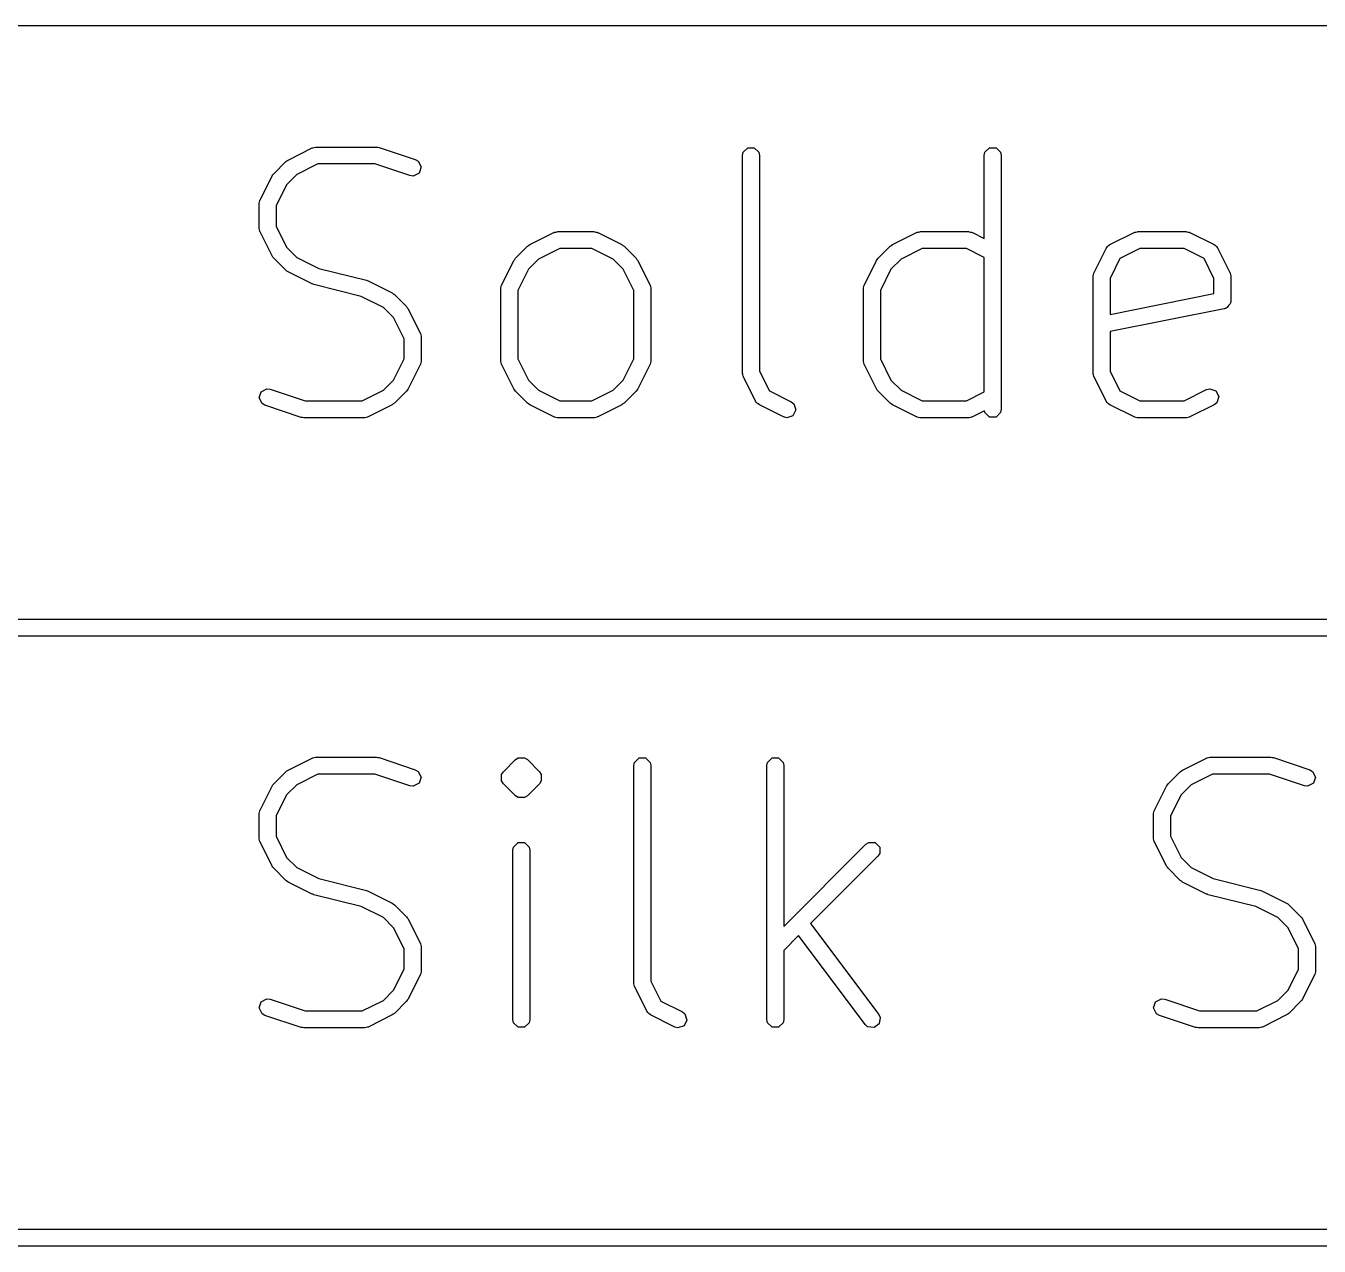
# Model space of a CAD drawing. Header units: inches. Extents: x -2.6 to 7.6, y 0.3 to 5.2.
# Drawn here: x -1.5832 to -1.2823, y 3.7392 to 4.0231 of the extents above; entities that cross this region are included whole.
import ezdxf

# ---------------------------------------------------------------- set-up
doc = ezdxf.new("R2010")
doc.units = ezdxf.units.IN
doc.header["$MEASUREMENT"] = 0
doc.layers.add('BLACK', color=250, linetype='CONTINUOUS')

msp = doc.modelspace()

# ---------------------------------------------------------------- linework, layer by layer
at = {"layer": 'BLACK', "linetype": 'CONTINUOUS'}
for p, q in [((-0.94234, 4.02315), (-1.92547, 4.02315)), ((-1.52218, 3.99193), (-1.51656, 3.99474)), ((-1.51656, 3.99474), (-1.51646, 3.99477)), ((-1.51646, 3.99477), (-1.51643, 3.9948)), ((-1.51643, 3.9948), (-1.51612, 3.99486)), ((-1.51612, 3.99486), (-1.51582, 3.99495)), ((-1.51582, 3.99495), (-1.51577, 3.99493)), ((-1.51577, 3.99493), (-1.51568, 3.99495)), ((-1.51568, 3.99495), (-1.50162, 3.99495)), ((-1.50162, 3.99495), (-1.50131, 3.99489)), ((-1.50131, 3.99489), (-1.50099, 3.99485)), ((-1.50099, 3.99485), (-1.49256, 3.99204)), ((-1.41641, 3.99298), (-1.41626, 3.99374)), ((-1.41641, 3.94236), (-1.41641, 3.99298)), ((-1.41626, 3.99374), (-1.41519, 3.9948)), ((-1.41519, 3.9948), (-1.41369, 3.9948)), ((-1.41369, 3.9948), (-1.41262, 3.99374)), ((-1.41262, 3.99374), (-1.41247, 3.99298)), ((-1.41247, 3.99298), (-1.41247, 3.94283)), ((-1.36017, 3.99298), (-1.36002, 3.99374)), ((-1.36017, 3.97367), (-1.36017, 3.99298)), ((-1.36002, 3.99374), (-1.35895, 3.9948)), ((-1.35895, 3.9948), (-1.35744, 3.9948)), ((-1.35744, 3.9948), (-1.35638, 3.99374)), ((-1.35638, 3.99374), (-1.35623, 3.99298)), ((-1.35623, 3.99298), (-1.35623, 3.93393)), ((-1.52551, 3.98875), (-1.52269, 3.99156)), ((-1.52269, 3.99156), (-1.52243, 3.99174)), ((-1.52243, 3.99174), (-1.52218, 3.99193)), ((-1.51521, 3.99101), (-1.52014, 3.98855)), ((-1.50194, 3.99101), (-1.51521, 3.99101)), ((-1.4938, 3.9883), (-1.50194, 3.99101)), ((-1.49256, 3.99204), (-1.49189, 3.99166)), ((-1.49189, 3.99166), (-1.49122, 3.99031)), ((-1.49122, 3.99031), (-1.49169, 3.98888)), ((-1.52869, 3.98261), (-1.52587, 3.98824)), ((-1.52587, 3.98824), (-1.52568, 3.98849)), ((-1.52568, 3.98849), (-1.52551, 3.98875)), ((-1.52014, 3.98855), (-1.5225, 3.98619)), ((-1.49304, 3.98821), (-1.4938, 3.9883)), ((-1.49169, 3.98888), (-1.49304, 3.98821)), ((-1.5225, 3.98619), (-1.52496, 3.98127)), ((-1.52889, 3.98187), (-1.52881, 3.98218)), ((-1.52888, 3.98183), (-1.52889, 3.98187)), ((-1.52889, 3.98173), (-1.52888, 3.98183)), ((-1.52889, 3.97611), (-1.52889, 3.98173)), ((-1.52881, 3.98218), (-1.52874, 3.98249)), ((-1.52874, 3.98249), (-1.52871, 3.98252)), ((-1.52871, 3.98252), (-1.52869, 3.98261)), ((-1.52496, 3.98127), (-1.52496, 3.97657)), ((-1.52888, 3.97601), (-1.52889, 3.97611)), ((-1.52889, 3.97597), (-1.52888, 3.97601)), ((-1.52881, 3.97567), (-1.52889, 3.97597)), ((-1.52874, 3.97536), (-1.52881, 3.97567)), ((-1.52871, 3.97532), (-1.52874, 3.97536)), ((-1.52869, 3.97523), (-1.52871, 3.97532)), ((-1.52587, 3.96961), (-1.52869, 3.97523)), ((-1.52496, 3.97657), (-1.5225, 3.97165)), ((-1.46594, 3.97225), (-1.46032, 3.97506)), ((-1.46032, 3.97506), (-1.46022, 3.97508)), ((-1.46022, 3.97508), (-1.46019, 3.97512)), ((-1.46019, 3.97512), (-1.45988, 3.97518)), ((-1.45988, 3.97518), (-1.45957, 3.97526)), ((-1.45957, 3.97526), (-1.45953, 3.97525)), ((-1.45953, 3.97525), (-1.45943, 3.97527)), ((-1.45943, 3.97527), (-1.451, 3.97527)), ((-1.451, 3.97527), (-1.4509, 3.97525)), ((-1.4509, 3.97525), (-1.45086, 3.97526)), ((-1.45086, 3.97526), (-1.45055, 3.97518)), ((-1.45055, 3.97518), (-1.45024, 3.97512)), ((-1.45024, 3.97512), (-1.45021, 3.97508)), ((-1.45021, 3.97508), (-1.45012, 3.97506)), ((-1.45012, 3.97506), (-1.44449, 3.97225)), ((-1.38157, 3.97225), (-1.37595, 3.97506)), ((-1.37595, 3.97506), (-1.37586, 3.97508)), ((-1.37586, 3.97508), (-1.37582, 3.97512)), ((-1.37582, 3.97512), (-1.37551, 3.97518)), ((-1.37551, 3.97518), (-1.37521, 3.97526)), ((-1.37521, 3.97526), (-1.37517, 3.97525)), ((-1.37517, 3.97525), (-1.37507, 3.97527)), ((-1.37507, 3.97527), (-1.36382, 3.97527)), ((-1.36382, 3.97527), (-1.36373, 3.97525)), ((-1.36373, 3.97525), (-1.36368, 3.97526)), ((-1.36368, 3.97526), (-1.36338, 3.97518)), ((-1.36338, 3.97518), (-1.36307, 3.97512)), ((-1.36307, 3.97512), (-1.36304, 3.97508)), ((-1.36304, 3.97508), (-1.36294, 3.97506)), ((-1.36294, 3.97506), (-1.36017, 3.97367)), ((-1.33096, 3.97225), (-1.32533, 3.97506)), ((-1.32533, 3.97506), (-1.32524, 3.97508)), ((-1.32524, 3.97508), (-1.3252, 3.97512)), ((-1.3252, 3.97512), (-1.3249, 3.97518)), ((-1.3249, 3.97518), (-1.32459, 3.97526)), ((-1.32459, 3.97526), (-1.32455, 3.97525)), ((-1.32455, 3.97525), (-1.32445, 3.97527)), ((-1.32445, 3.97527), (-1.3132, 3.97527)), ((-1.3132, 3.97527), (-1.31311, 3.97525)), ((-1.31311, 3.97525), (-1.31306, 3.97526)), ((-1.31306, 3.97526), (-1.31276, 3.97518)), ((-1.31276, 3.97518), (-1.31245, 3.97512)), ((-1.31245, 3.97512), (-1.31242, 3.97508)), ((-1.31242, 3.97508), (-1.31232, 3.97506)), ((-1.31232, 3.97506), (-1.3067, 3.97225)), ((-1.46645, 3.97188), (-1.46619, 3.97205)), ((-1.46619, 3.97205), (-1.46594, 3.97225)), ((-1.44449, 3.97225), (-1.44424, 3.97205)), ((-1.44424, 3.97205), (-1.44398, 3.97188)), ((-1.38209, 3.97188), (-1.38182, 3.97205)), ((-1.38182, 3.97205), (-1.38157, 3.97225)), ((-1.33145, 3.97186), (-1.33137, 3.97197)), ((-1.33137, 3.97197), (-1.33127, 3.97201)), ((-1.33127, 3.97201), (-1.33096, 3.97225)), ((-1.3067, 3.97225), (-1.30639, 3.97201)), ((-1.30639, 3.97201), (-1.30629, 3.97197)), ((-1.30629, 3.97197), (-1.3062, 3.97186)), ((-1.52568, 3.96936), (-1.52587, 3.96961)), ((-1.52551, 3.96909), (-1.52568, 3.96936)), ((-1.52269, 3.96628), (-1.52551, 3.96909)), ((-1.5225, 3.97165), (-1.52014, 3.96929)), ((-1.52014, 3.96929), (-1.51499, 3.96672)), ((-1.46944, 3.9688), (-1.46926, 3.96907)), ((-1.46926, 3.96907), (-1.46645, 3.97188)), ((-1.45897, 3.97133), (-1.46389, 3.96887)), ((-1.45146, 3.97133), (-1.45897, 3.97133)), ((-1.44654, 3.96887), (-1.45146, 3.97133)), ((-1.44398, 3.97188), (-1.44117, 3.96907)), ((-1.44117, 3.96907), (-1.44099, 3.9688)), ((-1.38507, 3.9688), (-1.3849, 3.96907)), ((-1.3849, 3.96907), (-1.38209, 3.97188)), ((-1.37461, 3.97133), (-1.37953, 3.96887)), ((-1.36429, 3.97133), (-1.37461, 3.97133)), ((-1.36017, 3.96927), (-1.36429, 3.97133)), ((-1.36017, 3.93796), (-1.36017, 3.96927)), ((-1.33465, 3.96574), (-1.33184, 3.97137)), ((-1.33184, 3.97137), (-1.3316, 3.97168)), ((-1.3316, 3.97168), (-1.33156, 3.97178)), ((-1.33156, 3.97178), (-1.33145, 3.97186)), ((-1.32861, 3.96902), (-1.33092, 3.9644)), ((-1.32399, 3.97133), (-1.32861, 3.96902)), ((-1.31367, 3.97133), (-1.32399, 3.97133)), ((-1.30905, 3.96902), (-1.31367, 3.97133)), ((-1.30674, 3.9644), (-1.30905, 3.96902)), ((-1.3062, 3.97186), (-1.30609, 3.97178)), ((-1.30609, 3.97178), (-1.30606, 3.97168)), ((-1.30606, 3.97168), (-1.30582, 3.97137)), ((-1.30582, 3.97137), (-1.30301, 3.96574)), ((-1.52243, 3.96611), (-1.52269, 3.96628)), ((-1.52218, 3.96591), (-1.52243, 3.96611)), ((-1.51656, 3.9631), (-1.52218, 3.96591)), ((-1.51499, 3.96672), (-1.50395, 3.96396)), ((-1.47244, 3.96293), (-1.46963, 3.96855)), ((-1.46963, 3.96855), (-1.46944, 3.9688)), ((-1.46625, 3.96651), (-1.46871, 3.96158)), ((-1.46389, 3.96887), (-1.46625, 3.96651)), ((-1.44418, 3.96651), (-1.44654, 3.96887)), ((-1.44172, 3.96158), (-1.44418, 3.96651)), ((-1.44099, 3.9688), (-1.4408, 3.96855)), ((-1.4408, 3.96855), (-1.43799, 3.96293)), ((-1.38808, 3.96293), (-1.38527, 3.96855)), ((-1.38527, 3.96855), (-1.38507, 3.9688)), ((-1.38189, 3.96651), (-1.38435, 3.96158)), ((-1.37953, 3.96887), (-1.38189, 3.96651)), ((-1.51635, 3.96304), (-1.51656, 3.9631)), ((-1.51616, 3.96295), (-1.51635, 3.96304)), ((-1.50512, 3.96019), (-1.51616, 3.96295)), ((-1.50395, 3.96396), (-1.50376, 3.96387)), ((-1.50376, 3.96387), (-1.50355, 3.96381)), ((-1.50355, 3.96381), (-1.49792, 3.961)), ((-1.47247, 3.96283), (-1.47244, 3.96293)), ((-1.43799, 3.96293), (-1.43796, 3.96283)), ((-1.38811, 3.96283), (-1.38808, 3.96293)), ((-1.33486, 3.96486), (-1.33484, 3.96496)), ((-1.33486, 3.94236), (-1.33486, 3.96486)), ((-1.33485, 3.965), (-1.33477, 3.96531)), ((-1.33484, 3.96496), (-1.33485, 3.965)), ((-1.33477, 3.96531), (-1.33471, 3.96561)), ((-1.33471, 3.96561), (-1.33467, 3.96565)), ((-1.33467, 3.96565), (-1.33465, 3.96574)), ((-1.33092, 3.9644), (-1.33092, 3.95601)), ((-1.30674, 3.96085), (-1.30674, 3.9644)), ((-1.30301, 3.96574), (-1.30298, 3.96565)), ((-1.30298, 3.96565), (-1.30295, 3.96561)), ((-1.30295, 3.96561), (-1.30289, 3.96531)), ((-1.30289, 3.96531), (-1.3028, 3.965)), ((-1.3028, 3.965), (-1.30282, 3.96496)), ((-1.30282, 3.96496), (-1.3028, 3.96486)), ((-1.3028, 3.96486), (-1.3028, 3.95924)), ((-1.49997, 3.95762), (-1.50512, 3.96019)), ((-1.49792, 3.961), (-1.49768, 3.9608)), ((-1.49768, 3.9608), (-1.49741, 3.96063)), ((-1.49741, 3.96063), (-1.4946, 3.95782)), ((-1.47265, 3.96219), (-1.47256, 3.96249)), ((-1.47263, 3.96215), (-1.47265, 3.96219)), ((-1.47265, 3.96205), (-1.47263, 3.96215)), ((-1.47265, 3.94518), (-1.47265, 3.96205)), ((-1.47256, 3.96249), (-1.4725, 3.9628)), ((-1.4725, 3.9628), (-1.47247, 3.96283)), ((-1.46871, 3.96158), (-1.46871, 3.94564)), ((-1.44172, 3.94564), (-1.44172, 3.96158)), ((-1.43796, 3.96283), (-1.43793, 3.9628)), ((-1.43793, 3.9628), (-1.43787, 3.96249)), ((-1.43787, 3.96249), (-1.43779, 3.96219)), ((-1.43779, 3.96219), (-1.4378, 3.96215)), ((-1.4378, 3.96215), (-1.43778, 3.96205)), ((-1.43778, 3.96205), (-1.43778, 3.94518)), ((-1.38829, 3.96205), (-1.38827, 3.96215)), ((-1.38829, 3.94518), (-1.38829, 3.96205)), ((-1.38828, 3.96219), (-1.3882, 3.96249)), ((-1.38827, 3.96215), (-1.38828, 3.96219)), ((-1.3882, 3.96249), (-1.38814, 3.9628)), ((-1.38814, 3.9628), (-1.38811, 3.96283)), ((-1.38435, 3.96158), (-1.38435, 3.94564)), ((-1.33092, 3.95601), (-1.30674, 3.96085)), ((-1.49761, 3.95526), (-1.49997, 3.95762)), ((-1.4946, 3.95782), (-1.49443, 3.95755)), ((-1.49443, 3.95755), (-1.49423, 3.95731)), ((-1.49423, 3.95731), (-1.49142, 3.95168)), ((-1.30438, 3.95731), (-1.33092, 3.952)), ((-1.30411, 3.95742), (-1.30438, 3.95731)), ((-1.30401, 3.95742), (-1.30411, 3.95742)), ((-1.30394, 3.95749), (-1.30401, 3.95742)), ((-1.30367, 3.9576), (-1.30394, 3.95749)), ((-1.30335, 3.95808), (-1.30367, 3.9576)), ((-1.30295, 3.95848), (-1.30335, 3.95808)), ((-1.30289, 3.95877), (-1.30295, 3.95848)), ((-1.30284, 3.95886), (-1.30289, 3.95877)), ((-1.3028, 3.95924), (-1.30285, 3.95895)), ((-1.30285, 3.95895), (-1.30284, 3.95886)), ((-1.49515, 3.95034), (-1.49761, 3.95526)), ((-1.49142, 3.95168), (-1.49139, 3.95159)), ((-1.49139, 3.95159), (-1.49136, 3.95155)), ((-1.49136, 3.95155), (-1.4913, 3.95124)), ((-1.4913, 3.95124), (-1.49122, 3.95094)), ((-1.49122, 3.95094), (-1.49123, 3.9509)), ((-1.49123, 3.9509), (-1.49121, 3.9508)), ((-1.33092, 3.952), (-1.33092, 3.94283)), ((-1.49515, 3.94564), (-1.49515, 3.95034)), ((-1.49121, 3.9508), (-1.49121, 3.94518)), ((-1.49761, 3.94072), (-1.49515, 3.94564)), ((-1.49122, 3.94504), (-1.4913, 3.94473)), ((-1.49121, 3.94518), (-1.49123, 3.94508)), ((-1.49123, 3.94508), (-1.49122, 3.94504)), ((-1.47263, 3.94508), (-1.47265, 3.94518)), ((-1.47265, 3.94504), (-1.47263, 3.94508)), ((-1.47256, 3.94473), (-1.47265, 3.94504)), ((-1.46871, 3.94564), (-1.46625, 3.94072)), ((-1.44418, 3.94072), (-1.44172, 3.94564)), ((-1.43779, 3.94504), (-1.43787, 3.94473)), ((-1.43778, 3.94518), (-1.4378, 3.94508)), ((-1.4378, 3.94508), (-1.43779, 3.94504)), ((-1.38827, 3.94508), (-1.38829, 3.94518)), ((-1.38828, 3.94504), (-1.38827, 3.94508)), ((-1.3882, 3.94473), (-1.38828, 3.94504)), ((-1.38435, 3.94564), (-1.38189, 3.94072)), ((-1.49142, 3.9443), (-1.49423, 3.93867)), ((-1.49139, 3.94439), (-1.49142, 3.9443)), ((-1.49136, 3.94442), (-1.49139, 3.94439)), ((-1.4913, 3.94473), (-1.49136, 3.94442)), ((-1.4725, 3.94442), (-1.47256, 3.94473)), ((-1.47247, 3.94439), (-1.4725, 3.94442)), ((-1.47244, 3.9443), (-1.47247, 3.94439)), ((-1.46963, 3.93867), (-1.47244, 3.9443)), ((-1.43799, 3.9443), (-1.4408, 3.93867)), ((-1.43796, 3.94439), (-1.43799, 3.9443)), ((-1.43793, 3.94442), (-1.43796, 3.94439)), ((-1.43787, 3.94473), (-1.43793, 3.94442)), ((-1.41639, 3.94227), (-1.41641, 3.94236)), ((-1.4164, 3.94222), (-1.41639, 3.94227)), ((-1.41632, 3.94192), (-1.4164, 3.94222)), ((-1.41626, 3.94161), (-1.41632, 3.94192)), ((-1.41247, 3.94283), (-1.41016, 3.93821)), ((-1.38814, 3.94442), (-1.3882, 3.94473)), ((-1.38811, 3.94439), (-1.38814, 3.94442)), ((-1.38808, 3.9443), (-1.38811, 3.94439)), ((-1.38527, 3.93867), (-1.38808, 3.9443)), ((-1.33484, 3.94227), (-1.33486, 3.94236)), ((-1.33485, 3.94222), (-1.33484, 3.94227)), ((-1.33477, 3.94192), (-1.33485, 3.94222)), ((-1.33471, 3.94161), (-1.33477, 3.94192)), ((-1.33092, 3.94283), (-1.32861, 3.93821)), ((-1.49997, 3.93836), (-1.49761, 3.94072)), ((-1.46625, 3.94072), (-1.46389, 3.93836)), ((-1.44654, 3.93836), (-1.44418, 3.94072)), ((-1.41623, 3.94158), (-1.41626, 3.94161)), ((-1.4162, 3.94148), (-1.41623, 3.94158)), ((-1.41339, 3.93586), (-1.4162, 3.94148)), ((-1.38189, 3.94072), (-1.37953, 3.93836)), ((-1.33467, 3.94158), (-1.33471, 3.94161)), ((-1.33465, 3.94148), (-1.33467, 3.94158)), ((-1.33184, 3.93586), (-1.33465, 3.94148)), ((-1.52889, 3.9366), (-1.52841, 3.93803)), ((-1.52822, 3.93525), (-1.52889, 3.9366)), ((-1.52841, 3.93803), (-1.52707, 3.9387)), ((-1.52707, 3.9387), (-1.5263, 3.93861)), ((-1.5263, 3.93861), (-1.51817, 3.9359)), ((-1.51817, 3.9359), (-1.50489, 3.9359)), ((-1.50489, 3.9359), (-1.49997, 3.93836)), ((-1.4946, 3.93816), (-1.49741, 3.93535)), ((-1.49443, 3.93842), (-1.4946, 3.93816)), ((-1.49423, 3.93867), (-1.49443, 3.93842)), ((-1.46944, 3.93842), (-1.46963, 3.93867)), ((-1.46926, 3.93816), (-1.46944, 3.93842)), ((-1.46645, 3.93535), (-1.46926, 3.93816)), ((-1.46389, 3.93836), (-1.45897, 3.9359)), ((-1.45897, 3.9359), (-1.45146, 3.9359)), ((-1.45146, 3.9359), (-1.44654, 3.93836)), ((-1.44117, 3.93816), (-1.44398, 3.93535)), ((-1.44099, 3.93842), (-1.44117, 3.93816)), ((-1.4408, 3.93867), (-1.44099, 3.93842)), ((-1.41315, 3.93555), (-1.41339, 3.93586)), ((-1.41016, 3.93821), (-1.40512, 3.93569)), ((-1.38507, 3.93842), (-1.38527, 3.93867)), ((-1.3849, 3.93816), (-1.38507, 3.93842)), ((-1.38209, 3.93535), (-1.3849, 3.93816)), ((-1.37953, 3.93836), (-1.37461, 3.9359)), ((-1.37461, 3.9359), (-1.36429, 3.9359)), ((-1.36429, 3.9359), (-1.36017, 3.93796)), ((-1.3316, 3.93555), (-1.33184, 3.93586)), ((-1.32861, 3.93821), (-1.32399, 3.9359)), ((-1.32399, 3.9359), (-1.31367, 3.9359)), ((-1.31367, 3.9359), (-1.30846, 3.9385)), ((-1.30846, 3.9385), (-1.30772, 3.9387)), ((-1.30772, 3.9387), (-1.30629, 3.93823)), ((-1.30629, 3.93823), (-1.30562, 3.93688)), ((-1.30562, 3.93688), (-1.30609, 3.93545)), ((-1.52755, 3.93487), (-1.52822, 3.93525)), ((-1.51911, 3.93206), (-1.52755, 3.93487)), ((-1.49792, 3.93498), (-1.50355, 3.93217)), ((-1.49768, 3.93517), (-1.49792, 3.93498)), ((-1.49741, 3.93535), (-1.49768, 3.93517)), ((-1.46619, 3.93517), (-1.46645, 3.93535)), ((-1.46594, 3.93498), (-1.46619, 3.93517)), ((-1.46032, 3.93217), (-1.46594, 3.93498)), ((-1.44449, 3.93498), (-1.45012, 3.93217)), ((-1.44424, 3.93517), (-1.44449, 3.93498)), ((-1.44398, 3.93535), (-1.44424, 3.93517)), ((-1.41312, 3.93545), (-1.41315, 3.93555)), ((-1.413, 3.93536), (-1.41312, 3.93545)), ((-1.41292, 3.93525), (-1.413, 3.93536)), ((-1.41282, 3.93522), (-1.41292, 3.93525)), ((-1.41251, 3.93498), (-1.41282, 3.93522)), ((-1.40688, 3.93217), (-1.41251, 3.93498)), ((-1.40512, 3.93569), (-1.40452, 3.93522)), ((-1.40404, 3.93379), (-1.40471, 3.93244)), ((-1.40452, 3.93522), (-1.40404, 3.93379)), ((-1.38182, 3.93517), (-1.38209, 3.93535)), ((-1.38157, 3.93498), (-1.38182, 3.93517)), ((-1.37595, 3.93217), (-1.38157, 3.93498)), ((-1.3601, 3.93359), (-1.36294, 3.93217)), ((-1.36002, 3.93317), (-1.3601, 3.93359)), ((-1.35895, 3.93211), (-1.36002, 3.93317)), ((-1.35638, 3.93317), (-1.35744, 3.93211)), ((-1.35623, 3.93393), (-1.35638, 3.93317)), ((-1.33156, 3.93545), (-1.3316, 3.93555)), ((-1.33145, 3.93536), (-1.33156, 3.93545)), ((-1.33137, 3.93525), (-1.33145, 3.93536)), ((-1.33127, 3.93522), (-1.33137, 3.93525)), ((-1.33096, 3.93498), (-1.33127, 3.93522)), ((-1.32533, 3.93217), (-1.33096, 3.93498)), ((-1.3067, 3.93498), (-1.31232, 3.93217)), ((-1.30609, 3.93545), (-1.3067, 3.93498)), ((-1.5188, 3.93202), (-1.51911, 3.93206)), ((-1.51849, 3.93196), (-1.5188, 3.93202)), ((-1.50443, 3.93196), (-1.51849, 3.93196)), ((-1.50433, 3.93198), (-1.50443, 3.93196)), ((-1.50429, 3.93196), (-1.50433, 3.93198)), ((-1.50399, 3.93205), (-1.50429, 3.93196)), ((-1.50368, 3.93211), (-1.50399, 3.93205)), ((-1.50364, 3.93214), (-1.50368, 3.93211)), ((-1.50355, 3.93217), (-1.50364, 3.93214)), ((-1.46022, 3.93214), (-1.46032, 3.93217)), ((-1.46019, 3.93211), (-1.46022, 3.93214)), ((-1.45988, 3.93205), (-1.46019, 3.93211)), ((-1.45957, 3.93196), (-1.45988, 3.93205)), ((-1.45953, 3.93198), (-1.45957, 3.93196)), ((-1.45943, 3.93196), (-1.45953, 3.93198)), ((-1.451, 3.93196), (-1.45943, 3.93196)), ((-1.4509, 3.93198), (-1.451, 3.93196)), ((-1.45086, 3.93196), (-1.4509, 3.93198)), ((-1.45055, 3.93205), (-1.45086, 3.93196)), ((-1.45024, 3.93211), (-1.45055, 3.93205)), ((-1.45021, 3.93214), (-1.45024, 3.93211)), ((-1.45012, 3.93217), (-1.45021, 3.93214)), ((-1.40614, 3.93196), (-1.40688, 3.93217)), ((-1.40471, 3.93244), (-1.40614, 3.93196)), ((-1.37586, 3.93214), (-1.37595, 3.93217)), ((-1.37582, 3.93211), (-1.37586, 3.93214)), ((-1.37551, 3.93205), (-1.37582, 3.93211)), ((-1.37521, 3.93196), (-1.37551, 3.93205)), ((-1.37517, 3.93198), (-1.37521, 3.93196)), ((-1.37507, 3.93196), (-1.37517, 3.93198)), ((-1.36382, 3.93196), (-1.37507, 3.93196)), ((-1.36373, 3.93198), (-1.36382, 3.93196)), ((-1.36368, 3.93196), (-1.36373, 3.93198)), ((-1.36338, 3.93205), (-1.36368, 3.93196)), ((-1.36307, 3.93211), (-1.36338, 3.93205)), ((-1.36304, 3.93214), (-1.36307, 3.93211)), ((-1.36294, 3.93217), (-1.36304, 3.93214)), ((-1.35744, 3.93211), (-1.35895, 3.93211)), ((-1.32524, 3.93214), (-1.32533, 3.93217)), ((-1.3252, 3.93211), (-1.32524, 3.93214)), ((-1.3249, 3.93205), (-1.3252, 3.93211)), ((-1.32459, 3.93196), (-1.3249, 3.93205)), ((-1.32455, 3.93198), (-1.32459, 3.93196)), ((-1.32445, 3.93196), (-1.32455, 3.93198)), ((-1.3132, 3.93196), (-1.32445, 3.93196)), ((-1.31311, 3.93198), (-1.3132, 3.93196)), ((-1.31306, 3.93196), (-1.31311, 3.93198)), ((-1.31276, 3.93205), (-1.31306, 3.93196)), ((-1.31245, 3.93211), (-1.31276, 3.93205)), ((-1.31242, 3.93214), (-1.31245, 3.93211)), ((-1.31232, 3.93217), (-1.31242, 3.93214)), ((-1.92547, 3.88512), (-0.94234, 3.88512)), ((-0.94234, 3.88118), (-1.92547, 3.88118)), ((-1.52218, 3.84996), (-1.51656, 3.85278)), ((-1.51656, 3.85278), (-1.51646, 3.8528)), ((-1.51646, 3.8528), (-1.51643, 3.85283)), ((-1.51643, 3.85283), (-1.51612, 3.85289)), ((-1.51612, 3.85289), (-1.51582, 3.85298)), ((-1.51582, 3.85298), (-1.51577, 3.85296)), ((-1.51577, 3.85296), (-1.51568, 3.85298)), ((-1.51568, 3.85298), (-1.50162, 3.85298)), ((-1.50162, 3.85298), (-1.50131, 3.85292)), ((-1.50131, 3.85292), (-1.50099, 3.85288)), ((-1.50099, 3.85288), (-1.49256, 3.85007)), ((-1.47208, 3.84959), (-1.46926, 3.85241)), ((-1.46926, 3.85241), (-1.46862, 3.85283)), ((-1.46862, 3.85283), (-1.46712, 3.85283)), ((-1.46712, 3.85283), (-1.46648, 3.85241)), ((-1.46648, 3.85241), (-1.46367, 3.84959)), ((-1.44172, 3.85101), (-1.44157, 3.85177)), ((-1.44157, 3.85177), (-1.4405, 3.85283)), ((-1.4405, 3.85283), (-1.439, 3.85283)), ((-1.439, 3.85283), (-1.43793, 3.85177)), ((-1.43793, 3.85177), (-1.43778, 3.85101)), ((-1.41078, 3.85101), (-1.41063, 3.85177)), ((-1.41063, 3.85177), (-1.40957, 3.85283)), ((-1.40957, 3.85283), (-1.40806, 3.85283)), ((-1.40806, 3.85283), (-1.407, 3.85177)), ((-1.407, 3.85177), (-1.40685, 3.85101)), ((-1.31408, 3.84996), (-1.30846, 3.85278)), ((-1.30846, 3.85278), (-1.30836, 3.8528)), ((-1.30836, 3.8528), (-1.30833, 3.85283)), ((-1.30833, 3.85283), (-1.30802, 3.85289)), ((-1.30802, 3.85289), (-1.30772, 3.85298)), ((-1.30772, 3.85298), (-1.30768, 3.85296)), ((-1.30768, 3.85296), (-1.30758, 3.85298)), ((-1.30758, 3.85298), (-1.29352, 3.85298)), ((-1.29352, 3.85298), (-1.29321, 3.85292)), ((-1.29321, 3.85292), (-1.2929, 3.85288)), ((-1.2929, 3.85288), (-1.28446, 3.85007)), ((-1.52551, 3.84678), (-1.52269, 3.84959)), ((-1.52269, 3.84959), (-1.52243, 3.84977)), ((-1.52243, 3.84977), (-1.52218, 3.84996)), ((-1.51521, 3.84905), (-1.52014, 3.84658)), ((-1.50194, 3.84905), (-1.51521, 3.84905)), ((-1.4938, 3.84633), (-1.50194, 3.84905)), ((-1.49256, 3.85007), (-1.49189, 3.84969)), ((-1.49189, 3.84969), (-1.49122, 3.84834)), ((-1.4725, 3.84896), (-1.47208, 3.84959)), ((-1.4725, 3.84745), (-1.4725, 3.84896)), ((-1.46367, 3.84959), (-1.46324, 3.84896)), ((-1.46324, 3.84896), (-1.46324, 3.84745)), ((-1.44172, 3.8004), (-1.44172, 3.85101)), ((-1.43778, 3.85101), (-1.43778, 3.80086)), ((-1.41078, 3.79196), (-1.41078, 3.85101)), ((-1.40685, 3.85101), (-1.40685, 3.81358)), ((-1.31741, 3.84678), (-1.31459, 3.84959)), ((-1.31459, 3.84959), (-1.31433, 3.84977)), ((-1.31433, 3.84977), (-1.31408, 3.84996)), ((-1.30711, 3.84905), (-1.31204, 3.84658)), ((-1.29384, 3.84905), (-1.30711, 3.84905)), ((-1.2857, 3.84633), (-1.29384, 3.84905)), ((-1.28446, 3.85007), (-1.28379, 3.84969)), ((-1.28379, 3.84969), (-1.28312, 3.84834)), ((-1.52869, 3.84065), (-1.52587, 3.84627)), ((-1.52587, 3.84627), (-1.52568, 3.84652)), ((-1.52568, 3.84652), (-1.52551, 3.84678)), ((-1.52014, 3.84658), (-1.5225, 3.84422)), ((-1.49304, 3.84624), (-1.4938, 3.84633)), ((-1.49169, 3.84691), (-1.49304, 3.84624)), ((-1.49122, 3.84834), (-1.49169, 3.84691)), ((-1.47208, 3.84681), (-1.4725, 3.84745)), ((-1.4725, 3.84745), (-1.4725, 3.84745)), ((-1.46926, 3.844), (-1.47208, 3.84681)), ((-1.46367, 3.84681), (-1.46648, 3.844)), ((-1.46324, 3.84745), (-1.46367, 3.84681)), ((-1.32059, 3.84065), (-1.31778, 3.84627)), ((-1.31778, 3.84627), (-1.31758, 3.84652)), ((-1.31758, 3.84652), (-1.31741, 3.84678)), ((-1.31204, 3.84658), (-1.3144, 3.84422)), ((-1.28494, 3.84624), (-1.2857, 3.84633)), ((-1.28359, 3.84691), (-1.28494, 3.84624)), ((-1.28312, 3.84834), (-1.28359, 3.84691)), ((-1.5225, 3.84422), (-1.52496, 3.8393)), ((-1.46862, 3.84357), (-1.46926, 3.844)), ((-1.46712, 3.84357), (-1.46862, 3.84357)), ((-1.46862, 3.84357), (-1.46862, 3.84357)), ((-1.46648, 3.844), (-1.46712, 3.84357)), ((-1.3144, 3.84422), (-1.31686, 3.8393)), ((-1.52889, 3.83991), (-1.52881, 3.84021)), ((-1.52888, 3.83986), (-1.52889, 3.83991)), ((-1.52889, 3.83977), (-1.52888, 3.83986)), ((-1.52889, 3.83414), (-1.52889, 3.83977)), ((-1.52881, 3.84021), (-1.52874, 3.84052)), ((-1.52874, 3.84052), (-1.52871, 3.84055)), ((-1.52871, 3.84055), (-1.52869, 3.84065)), ((-1.3208, 3.83977), (-1.32078, 3.83986)), ((-1.3208, 3.83414), (-1.3208, 3.83977)), ((-1.32079, 3.83991), (-1.32071, 3.84021)), ((-1.32078, 3.83986), (-1.32079, 3.83991)), ((-1.32071, 3.84021), (-1.32065, 3.84052)), ((-1.32065, 3.84052), (-1.32061, 3.84055)), ((-1.32061, 3.84055), (-1.32059, 3.84065)), ((-1.52496, 3.8393), (-1.52496, 3.83461)), ((-1.31686, 3.8393), (-1.31686, 3.83461)), ((-1.52888, 3.83405), (-1.52889, 3.83414)), ((-1.52889, 3.834), (-1.52888, 3.83405)), ((-1.52881, 3.8337), (-1.52889, 3.834)), ((-1.52874, 3.83339), (-1.52881, 3.8337)), ((-1.52496, 3.83461), (-1.5225, 3.82968)), ((-1.32078, 3.83405), (-1.3208, 3.83414)), ((-1.32079, 3.834), (-1.32078, 3.83405)), ((-1.32071, 3.8337), (-1.32079, 3.834)), ((-1.32065, 3.83339), (-1.32071, 3.8337)), ((-1.31686, 3.83461), (-1.3144, 3.82968)), ((-1.52871, 3.83336), (-1.52874, 3.83339)), ((-1.52869, 3.83326), (-1.52871, 3.83336)), ((-1.52587, 3.82764), (-1.52869, 3.83326)), ((-1.46984, 3.83133), (-1.46969, 3.83208)), ((-1.46984, 3.79196), (-1.46984, 3.83133)), ((-1.46969, 3.83208), (-1.46862, 3.83315)), ((-1.46862, 3.83315), (-1.46712, 3.83315)), ((-1.46712, 3.83315), (-1.46605, 3.83208)), ((-1.46605, 3.83208), (-1.4659, 3.83133)), ((-1.4659, 3.83133), (-1.4659, 3.79196)), ((-1.40685, 3.81358), (-1.38771, 3.83272)), ((-1.38771, 3.83272), (-1.38707, 3.83315)), ((-1.38707, 3.83315), (-1.38557, 3.83315)), ((-1.38557, 3.83315), (-1.3845, 3.83208)), ((-1.3845, 3.83058), (-1.38493, 3.82994)), ((-1.3845, 3.83208), (-1.3845, 3.83058)), ((-1.32061, 3.83336), (-1.32065, 3.83339)), ((-1.32059, 3.83326), (-1.32061, 3.83336)), ((-1.31778, 3.82764), (-1.32059, 3.83326)), ((-1.52568, 3.82739), (-1.52587, 3.82764)), ((-1.5225, 3.82968), (-1.52014, 3.82732)), ((-1.38493, 3.82994), (-1.40059, 3.81427)), ((-1.31758, 3.82739), (-1.31778, 3.82764)), ((-1.3144, 3.82968), (-1.31204, 3.82732)), ((-1.52551, 3.82713), (-1.52568, 3.82739)), ((-1.52269, 3.82431), (-1.52551, 3.82713)), ((-1.52014, 3.82732), (-1.51499, 3.82475)), ((-1.51499, 3.82475), (-1.50395, 3.82199)), ((-1.31741, 3.82713), (-1.31758, 3.82739)), ((-1.31459, 3.82431), (-1.31741, 3.82713)), ((-1.31204, 3.82732), (-1.30689, 3.82475)), ((-1.30689, 3.82475), (-1.29585, 3.82199)), ((-1.52243, 3.82414), (-1.52269, 3.82431)), ((-1.52218, 3.82394), (-1.52243, 3.82414)), ((-1.51656, 3.82113), (-1.52218, 3.82394)), ((-1.50395, 3.82199), (-1.50376, 3.8219)), ((-1.50376, 3.8219), (-1.50355, 3.82184)), ((-1.50355, 3.82184), (-1.49792, 3.81903)), ((-1.31433, 3.82414), (-1.31459, 3.82431)), ((-1.31408, 3.82394), (-1.31433, 3.82414)), ((-1.30846, 3.82113), (-1.31408, 3.82394)), ((-1.29585, 3.82199), (-1.29566, 3.8219)), ((-1.29566, 3.8219), (-1.29545, 3.82184)), ((-1.29545, 3.82184), (-1.28983, 3.81903)), ((-1.51635, 3.82108), (-1.51656, 3.82113)), ((-1.51616, 3.82098), (-1.51635, 3.82108)), ((-1.50512, 3.81822), (-1.51616, 3.82098)), ((-1.49792, 3.81903), (-1.49768, 3.81884)), ((-1.49768, 3.81884), (-1.49741, 3.81866)), ((-1.49741, 3.81866), (-1.4946, 3.81585)), ((-1.30825, 3.82108), (-1.30846, 3.82113)), ((-1.30806, 3.82098), (-1.30825, 3.82108)), ((-1.29702, 3.81822), (-1.30806, 3.82098)), ((-1.28983, 3.81903), (-1.28958, 3.81884)), ((-1.28958, 3.81884), (-1.28931, 3.81866)), ((-1.28931, 3.81866), (-1.2865, 3.81585)), ((-1.49997, 3.81565), (-1.50512, 3.81822)), ((-1.49761, 3.81329), (-1.49997, 3.81565)), ((-1.4946, 3.81585), (-1.49443, 3.81559)), ((-1.49443, 3.81559), (-1.49423, 3.81534)), ((-1.29187, 3.81565), (-1.29702, 3.81822)), ((-1.28951, 3.81329), (-1.29187, 3.81565)), ((-1.2865, 3.81585), (-1.28633, 3.81559)), ((-1.28633, 3.81559), (-1.28613, 3.81534)), ((-1.49515, 3.80837), (-1.49761, 3.81329)), ((-1.49423, 3.81534), (-1.49142, 3.80971)), ((-1.40059, 3.81427), (-1.38474, 3.79314)), ((-1.28705, 3.80837), (-1.28951, 3.81329)), ((-1.28613, 3.81534), (-1.28332, 3.80971)), ((-1.49142, 3.80971), (-1.49139, 3.80962)), ((-1.49139, 3.80962), (-1.49136, 3.80959)), ((-1.49136, 3.80959), (-1.4913, 3.80928)), ((-1.4034, 3.81146), (-1.40685, 3.80802)), ((-1.38789, 3.79078), (-1.4034, 3.81146)), ((-1.28332, 3.80971), (-1.28329, 3.80962)), ((-1.28329, 3.80962), (-1.28326, 3.80959)), ((-1.28326, 3.80959), (-1.2832, 3.80928)), ((-1.49515, 3.80367), (-1.49515, 3.80837)), ((-1.4913, 3.80928), (-1.49122, 3.80897)), ((-1.49122, 3.80897), (-1.49123, 3.80893)), ((-1.49123, 3.80893), (-1.49121, 3.80883)), ((-1.49121, 3.80883), (-1.49121, 3.80321)), ((-1.40685, 3.80802), (-1.40685, 3.79196)), ((-1.28705, 3.80367), (-1.28705, 3.80837)), ((-1.2832, 3.80928), (-1.28312, 3.80897)), ((-1.28312, 3.80897), (-1.28313, 3.80893)), ((-1.28313, 3.80893), (-1.28311, 3.80883)), ((-1.28311, 3.80883), (-1.28311, 3.80321)), ((-1.49761, 3.79875), (-1.49515, 3.80367)), ((-1.28951, 3.79875), (-1.28705, 3.80367)), ((-1.49142, 3.80233), (-1.49423, 3.7967)), ((-1.49139, 3.80242), (-1.49142, 3.80233)), ((-1.49136, 3.80245), (-1.49139, 3.80242)), ((-1.4913, 3.80276), (-1.49136, 3.80245)), ((-1.49122, 3.80307), (-1.4913, 3.80276)), ((-1.49121, 3.80321), (-1.49123, 3.80311)), ((-1.49123, 3.80311), (-1.49122, 3.80307)), ((-1.43778, 3.80086), (-1.43547, 3.79624)), ((-1.28332, 3.80233), (-1.28613, 3.7967)), ((-1.28329, 3.80242), (-1.28332, 3.80233)), ((-1.28326, 3.80245), (-1.28329, 3.80242)), ((-1.2832, 3.80276), (-1.28326, 3.80245)), ((-1.28312, 3.80307), (-1.2832, 3.80276)), ((-1.28311, 3.80321), (-1.28313, 3.80311)), ((-1.28313, 3.80311), (-1.28312, 3.80307)), ((-1.49997, 3.79639), (-1.49761, 3.79875)), ((-1.4417, 3.8003), (-1.44172, 3.8004)), ((-1.44171, 3.80026), (-1.4417, 3.8003)), ((-1.44163, 3.79995), (-1.44171, 3.80026)), ((-1.44157, 3.79964), (-1.44163, 3.79995)), ((-1.44154, 3.79961), (-1.44157, 3.79964)), ((-1.44151, 3.79952), (-1.44154, 3.79961)), ((-1.4387, 3.79389), (-1.44151, 3.79952)), ((-1.29187, 3.79639), (-1.28951, 3.79875)), ((-1.52889, 3.79463), (-1.52841, 3.79606)), ((-1.52822, 3.79328), (-1.52889, 3.79463)), ((-1.52841, 3.79606), (-1.52707, 3.79674)), ((-1.52707, 3.79674), (-1.5263, 3.79664)), ((-1.5263, 3.79664), (-1.51817, 3.79393)), ((-1.50489, 3.79393), (-1.49997, 3.79639)), ((-1.4946, 3.79619), (-1.49741, 3.79338)), ((-1.49443, 3.79645), (-1.4946, 3.79619)), ((-1.49423, 3.7967), (-1.49443, 3.79645)), ((-1.43547, 3.79624), (-1.43043, 3.79372)), ((-1.32079, 3.79463), (-1.32031, 3.79606)), ((-1.32012, 3.79328), (-1.32079, 3.79463)), ((-1.32031, 3.79606), (-1.31897, 3.79674)), ((-1.31897, 3.79674), (-1.3182, 3.79664)), ((-1.3182, 3.79664), (-1.31007, 3.79393)), ((-1.29679, 3.79393), (-1.29187, 3.79639)), ((-1.2865, 3.79619), (-1.28931, 3.79338)), ((-1.28633, 3.79645), (-1.2865, 3.79619)), ((-1.28613, 3.7967), (-1.28633, 3.79645)), ((-1.52755, 3.7929), (-1.52822, 3.79328)), ((-1.51911, 3.79009), (-1.52755, 3.7929)), ((-1.51817, 3.79393), (-1.50489, 3.79393)), ((-1.49792, 3.79301), (-1.50355, 3.7902)), ((-1.49768, 3.7932), (-1.49792, 3.79301)), ((-1.49741, 3.79338), (-1.49768, 3.7932)), ((-1.46969, 3.79121), (-1.46984, 3.79196)), ((-1.4659, 3.79196), (-1.46605, 3.79121)), ((-1.43846, 3.79358), (-1.4387, 3.79389)), ((-1.43842, 3.79348), (-1.43846, 3.79358)), ((-1.43831, 3.7934), (-1.43842, 3.79348)), ((-1.43823, 3.79328), (-1.43831, 3.7934)), ((-1.43813, 3.79325), (-1.43823, 3.79328)), ((-1.43782, 3.79301), (-1.43813, 3.79325)), ((-1.43219, 3.7902), (-1.43782, 3.79301)), ((-1.43043, 3.79372), (-1.42983, 3.79325)), ((-1.42935, 3.79182), (-1.43002, 3.79047)), ((-1.42983, 3.79325), (-1.42935, 3.79182)), ((-1.41063, 3.79121), (-1.41078, 3.79196)), ((-1.40685, 3.79196), (-1.407, 3.79121)), ((-1.38474, 3.79314), (-1.38441, 3.79245)), ((-1.38441, 3.79245), (-1.38462, 3.79096)), ((-1.31945, 3.7929), (-1.32012, 3.79328)), ((-1.31101, 3.79009), (-1.31945, 3.7929)), ((-1.31007, 3.79393), (-1.29679, 3.79393)), ((-1.28983, 3.79301), (-1.29545, 3.7902)), ((-1.28958, 3.7932), (-1.28983, 3.79301)), ((-1.28931, 3.79338), (-1.28958, 3.7932)), ((-1.5188, 3.79005), (-1.51911, 3.79009)), ((-1.51849, 3.78999), (-1.5188, 3.79005)), ((-1.50443, 3.78999), (-1.51849, 3.78999)), ((-1.50433, 3.79001), (-1.50443, 3.78999)), ((-1.50429, 3.79), (-1.50433, 3.79001)), ((-1.50399, 3.79008), (-1.50429, 3.79)), ((-1.50368, 3.79014), (-1.50399, 3.79008)), ((-1.50364, 3.79017), (-1.50368, 3.79014)), ((-1.50355, 3.7902), (-1.50364, 3.79017)), ((-1.46862, 3.79014), (-1.46969, 3.79121)), ((-1.46712, 3.79014), (-1.46862, 3.79014)), ((-1.46605, 3.79121), (-1.46712, 3.79014)), ((-1.43145, 3.79), (-1.43219, 3.7902)), ((-1.43002, 3.79047), (-1.43145, 3.79)), ((-1.40957, 3.79014), (-1.41063, 3.79121)), ((-1.40806, 3.79014), (-1.40957, 3.79014)), ((-1.407, 3.79121), (-1.40806, 3.79014)), ((-1.38732, 3.79027), (-1.38789, 3.79078)), ((-1.38583, 3.79005), (-1.38732, 3.79027)), ((-1.38462, 3.79096), (-1.38583, 3.79005)), ((-1.3107, 3.79005), (-1.31101, 3.79009)), ((-1.31039, 3.78999), (-1.3107, 3.79005)), ((-1.29633, 3.78999), (-1.31039, 3.78999)), ((-1.29623, 3.79001), (-1.29633, 3.78999)), ((-1.29619, 3.79), (-1.29623, 3.79001)), ((-1.29589, 3.79008), (-1.29619, 3.79)), ((-1.29558, 3.79014), (-1.29589, 3.79008)), ((-1.29554, 3.79017), (-1.29558, 3.79014)), ((-1.29545, 3.7902), (-1.29554, 3.79017)), ((-1.92547, 3.74315), (-0.94234, 3.74315)), ((2.20417, 3.73921), (-2.56692, 3.73921))]:
    msp.add_line(p, q, dxfattribs=at)

doc.saveas('drawing.dxf')
